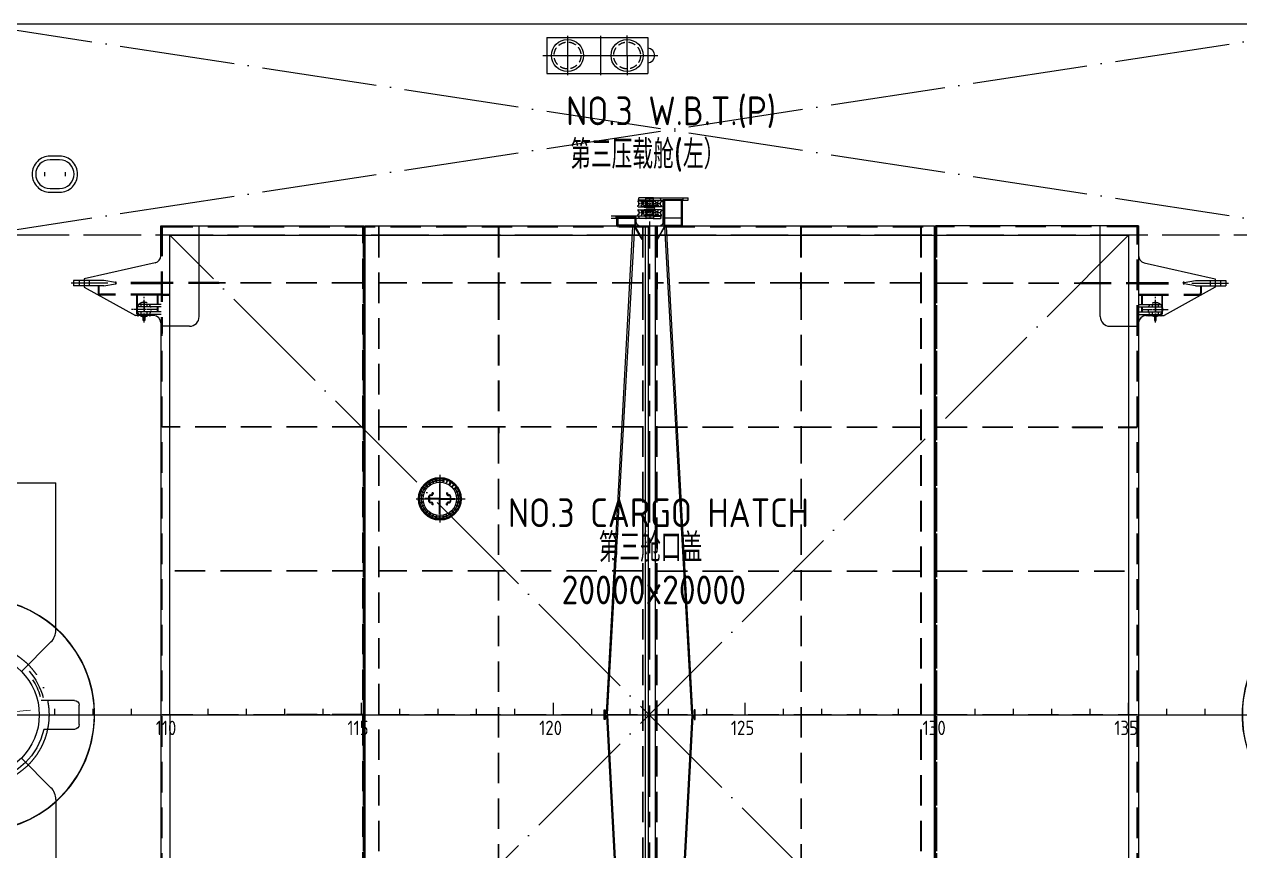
# Model space of a CAD drawing. Header units: millimetres. Extents: x -1838618 to -1600818, y -1770412 to -1553248.
# Drawn here: x -1742342 to -1716985, y -1721536 to -1704302 of the extents above; entities that cross this region are included whole.
import ezdxf

# ---------------------------------------------------------------- set-up
doc = ezdxf.new("R2010")
doc.units = ezdxf.units.MM
doc.header["$LTSCALE"] = 100
for name, pattern in [('$0$CENTER2', [28.575, 19.05, -3.175, 3.175, -3.175]), ('$0$DASHED2', [9.525, 6.35, -3.175]), ('ACAD_ISO02W100', [15, 12, -3]), ('ACAD_ISO04W100', [30, 24, -3, 0, -3]), ('DASHED', [0.75, 0.5, -0.25]), ('HC3-TOP$0$238-P33+P34-tv$0$DASHED2', [9.525, 6.35, -3.175]), ('HC3-TOP$0$CENTER2', [28.575, 19.05, -3.175, 3.175, -3.175]), ('HC3-TOP$0$DASHED2', [9.525, 6.35, -3.175]), ('HC3-TOP$0$PHANTOM', [63.5, 31.75, -6.35, 6.35, -6.35, 6.35, -6.35])]:
    doc.linetypes.add(name, pattern=pattern)
for name, color, linetype in [('$0$K1-CEN', 1, '$0$CENTER2'), ('$0$K1-DASH', 2, '$0$DASHED2'), ('$0$SHAPE_L', 3, 'Continuous'), ('412equipment', 6, 'Continuous'), ('_____1', 160, 'Continuous'), ('EDGES', 6, 'Continuous'), ('HC3-TOP$0$HATCH', 42, 'Continuous'), ('HC3-TOP$0$K1-CEN', 1, 'HC3-TOP$0$CENTER2'), ('HC3-TOP$0$K1-COMP_L', 140, 'HC3-TOP$0$PHANTOM'), ('HC3-TOP$0$K1-DASH', 2, 'HC3-TOP$0$DASHED2'), ('HC3-TOP$0$K2-CEN', 1, 'HC3-TOP$0$CENTER2'), ('HC3-TOP$0$K2-DASH', 9, 'HC3-TOP$0$DASHED2'), ('HC3-TOP$0$K2-DIM', 1, 'Continuous'), ('HC3-TOP$0$SHAPE_L', 3, 'Continuous'), ('HC3-TOP$0$THICK_L', 3, 'Continuous'), ('图层4', 4, 'Continuous')]:
    doc.layers.add(name, color=color, linetype=linetype)
doc.layers.add('标注', color=2, linetype='Continuous', lineweight=20)
doc.styles.get("Standard").update_dxf_attribs({"font": 'gbenor.shx', "width": 0.9, "bigfont": 'gbcbig.shx'})
pattern_1 = [(45, (-1526.5949, -370.3888), (-0.8980256, 0.8980256), []), (135, (-1526.5949, -370.3888), (-0.8980256, -0.8980256), [])]

# ---------------------------------------------------------------- blocks, each defined once
blk = doc.blocks.new('A$C6DAA1CFF')
at = {"color": 1, "linetype": 'ACAD_ISO04W100'}
blk.add_circle((1620, 5541), 1478, dxfattribs=at)
at = {"color": 2}
for centre, start, end in [((1970, 10381), 90, 180), ((1970, 700), 180, 270)]:
    blk.add_arc(centre, 700, start, end, dxfattribs=at)
at = {"layer": 'EDGES', "color": 4}
for p, q in [((1970, 10381), (1476, 10878)), ((0, 10381), (0, 7308)), ((0, 10381), (1270, 10381)), ((1970, 10381), (3240, 10381)), ((3240, 7308), (3240, 10381)), ((719, 6443), (102, 7060)), ((2521, 6443), (3138, 7060)), ((719, 4638), (102, 4021)), ((2521, 4638), (3138, 4021)), ((0, 700), (0, 3773)), ((3240, 3773), (3240, 700)), ((0, 700), (1270, 700)), ((1970, 700), (1476, 204)), ((1970, 700), (3240, 700))]:
    blk.add_line(p, q, dxfattribs=at)
blk.add_circle((1620, 5541), 1275, dxfattribs=at)
for centre, start, end in [((350, 7308), 180, 224.9592), ((2890, 7308), 315.0408, 0), ((350, 3773), 135.0408, 180), ((2890, 3773), 0, 44.9592)]:
    blk.add_arc(centre, 350, start, end, dxfattribs=at)
blk = doc.blocks.new('COORD')
at = {"color": 4}
for p, q in [((84200, 0), (84200, 125)), ((85000, 0), (85000, 125)), ((85800, 0), (85800, 125)), ((86600, 0), (86600, 250)), ((86600, 0), (86600, 125)), ((87400, 0), (87400, 125)), ((88200, 0), (88200, 125)), ((89000, 0), (89000, 125)), ((89800, 0), (89800, 125)), ((90600, 0), (90600, 250)), ((90600, 0), (90600, 125)), ((91400, 0), (91400, 125)), ((92200, 0), (92200, 125)), ((93000, 0), (93000, 125)), ((93800, 0), (93800, 125)), ((94600, 0), (94600, 250)), ((94600, 0), (94600, 125)), ((95400, 0), (95400, 125)), ((96200, 0), (96200, 125)), ((97000, 0), (97000, 125)), ((97800, 0), (97800, 125)), ((98600, 0), (98600, 250)), ((98600, 0), (98600, 125)), ((99400, 0), (99400, 125)), ((100200, 0), (100200, 125)), ((101000, 0), (101000, 125)), ((101800, 0), (101800, 125)), ((102600, 0), (102600, 250)), ((102600, 0), (102600, 125)), ((103400, 0), (103400, 125)), ((104200, 0), (104200, 125)), ((105000, 0), (105000, 125)), ((105800, 0), (105800, 125)), ((106600, 0), (106600, 250)), ((106600, 0), (106600, 125)), ((107400, 0), (107400, 125)), ((108200, 0), (108200, 125)), ((-3960, 0), (177600, 0))]:
    blk.add_line(p, q, dxfattribs=at)
for s, p in [('110', (86304, -423)), ('115', (90304, -423)), ('120', (94304, -423)), ('125', (98304, -423)), ('130', (102304, -423)), ('135', (106304, -423))]:
    blk.add_text(s, height=300, dxfattribs=at).set_placement(p)
blk = doc.blocks.new('H600X800A')
at = {"layer": '图层4'}
for p, q in [((-213, 45), (-213, -45)), ((213, 45), (213, -45))]:
    blk.add_line(p, q, dxfattribs=at)
for points in [[(475, 0, 0.414214), (100, 375), (-100, 375, 0.414214), (-475, 0, 0.414214), (-100, -375), (100, -375, 0.414214)], [(400, 0), (400, 0, 0.414214), (100, 300), (-100, 300, 0.414214), (-400, 0), (-400, 0, 0.414214), (-100, -300), (100, -300, 0.414214)]]:
    blk.add_lwpolyline(points, format="xyb", close=True, dxfattribs=at)
blk = doc.blocks.new('manhole cove')
at = {"layer": '标注'}
for p, q in [((-144186, 45168), (-144186, 45078)), ((-143759, 45168), (-143759, 45078))]:
    blk.add_line(p, q, dxfattribs=at)
at = {"color": 2, "xscale": -1, "rotation": 180.0000000005409}
blk.add_blockref('H600X800A', (-143973, 45123), dxfattribs=at)
blk = doc.blocks.new('A$C0D853225')
at = {"layer": '_____1', "color": 31}
for p, q in [((-5993, 301), (-6684, 301)), ((-5892, -202), (-5892, 202)), ((-5993, -303), (-6631, -303))]:
    blk.add_line(p, q, dxfattribs=at)
at = {"layer": '_____1', "color": 31, "lineweight": 0}
blk.add_line((-6907, 96), (-33779, -2255), dxfattribs=at)
at = {"layer": '_____1', "color": 31}
for points, knots in [([(-9986, 1389), (-10693, 378), (-10527, -1008), (-9599, -1822), (-8671, -2638), (-7280, -2623), (-6366, -1793), (-5453, -958), (-5311, 424), (-6038, 1425), (-6672, 2297), (-7791, 2631), (-8779, 2295)], [0, 0, 0, 0, 1, 1, 1, 2, 2, 2, 3, 3, 3, 3.873397, 3.873397, 3.873397, 3.873397]), ([(-9990, 1393), (-10675, 415), (-10547, -916), (-9691, -1747), (-8827, -2579), (-7503, -2661), (-6542, -1947), (-5585, -1225), (-5293, 68), (-5847, 1131), (-6411, 2190), (-7638, 2681), (-8777, 2303)], [0, 0, 0, 0, 1, 1, 1, 2, 2, 2, 3, 3, 3, 4, 4, 4, 4]), ([(-6631, -303), (-6890, -1431), (-8296, -1787), (-9060, -917), (-9838, 0), (-9204, 1389), (-8000, 1400)], [0, 0, 0, 0, 1, 1, 1, 2, 2, 2, 2])]:
    blk.add_open_spline(points, degree=3, knots=knots, dxfattribs=at)
for points in [[(-6935, 910), (-6796, 753), (-6701, 562), (-6645, 361)], [(-6865, 730), (-6787, 607), (-6749, 519), (-6704, 380)], [(-5993, 301), (-5940, 304), (-5892, 258), (-5892, 202)], [(-5892, -202), (-5892, -258), (-5937, -303), (-5993, -303)]]:
    blk.add_open_spline(points, degree=3, dxfattribs=at)
blk = doc.blocks.new('HC3-TOP$0$A$C6C0051EE')
for p, q in [((0, 1), (0, 7)), ((5, 1), (5, 7)), ((16, 1), (16, 7)), ((21, 1), (21, 7)), ((3, 0), (18, 0))]:
    blk.add_line(p, q)
for centre, radius, start, end in [((3, 5), 4.7, 236.4325, 303.5675), ((10, 18), 17.6, 252.8484, 287.1516), ((18, 5), 4.7, 236.4325, 303.5675)]:
    blk.add_arc(centre, radius, start, end)
blk = doc.blocks.new('HC3-TOP$0$wheel-450_F')
at = {"layer": 'HC3-TOP$0$HATCH'}
h = blk.add_hatch(dxfattribs=at)
h.set_pattern_fill('ANSI37', color=256, scale=0.4, style=0)
h.set_pattern_definition(pattern_1)
h.paths.add_polyline_path([(72, 85), (72, 92), (66, 85)])
h = blk.add_hatch(dxfattribs=at)
h.set_pattern_fill('ANSI37', color=256, scale=0.4, style=0)
h.set_pattern_definition([(45, (-222.9789, -317.8035), (-0.8980256, 0.8980256), []), (135, (-222.9789, -317.8035), (-0.8980256, -0.8980256), [])])
h.paths.add_polyline_path([(110, 81), (110, 80, 0.414214), (116, 74), (122, 74), (122, 81)])
h = blk.add_hatch(dxfattribs=at)
h.set_pattern_fill('ANSI31', color=256, angle=90, style=0)
h.set_pattern_definition([(135, (-232.979, -322.8035), (-2.245064, -2.245064), [])])
edge = h.paths.add_edge_path()
edge.add_line((-32, -46), (-32, -52))
edge.add_line((-32, -52), (-21, -52))
edge.add_spline(control_points=[(-21, -52), (-22, -51), (-24, -46), (-29, -36), (-43, -36), (-54, -32), (-62, -32), (-66, -32)], knot_values=[0, 0, 0, 0, 6.397971, 15.190418, 30.584793, 41.682542, 52.606422, 52.606422, 52.606422, 52.606422], degree=3, periodic=0)
edge.add_line((-66, -32), (-66, -46))
edge.add_line((-66, -46), (-32, -46))
h = blk.add_hatch(dxfattribs=at)
h.set_pattern_fill('ANSI37', color=256, scale=0.4, style=0)
h.set_pattern_definition(pattern_1)
h.paths.add_polyline_path([(72, -85), (72, -92), (66, -85)])
h = blk.add_hatch(dxfattribs=at)
h.set_pattern_fill('ANSI37', color=256, scale=0.4, style=0)
h.set_pattern_definition([(315, (-222.9789, 317.8035), (-0.8980256, -0.8980256), []), (225, (-222.9789, 317.8035), (-0.8980256, 0.8980256), [])])
h.paths.add_polyline_path([(110, -81), (110, -80, -0.414214), (116, -74), (122, -74), (122, -81)])
for p, q in [((-77, 72), (-69, 80)), ((-77, 72), (-77, -73)), ((-72, 105), (-72, 85)), ((-72, 104), (-69, 104)), ((-69, 96), (-72, 95)), ((-69, 95), (-72, 94)), ((-72, 86), (-69, 86)), ((-71, 70), (-66, 75)), ((-71, 70), (-71, -70)), ((-69, 114), (-68, 115)), ((-69, 114), (-69, 80)), ((-69, 102), (-62, 102)), ((-43, 101), (-69, 101)), ((-43, 89), (-69, 89)), ((-69, 88), (-62, 88)), ((-62, 115), (-68, 115)), ((-66, 75), (-62, 75)), ((-66, 75), (-66, -75)), ((-66, 51), (-64, 52)), ((-66, 51), (-66, -51)), ((-65, 101), (-65, 89)), ((-40, 52), (-64, 52)), ((-64, 52), (-64, -32)), ((-62, 243), (-62, 101)), ((-60, 179), (-62, 182)), ((-36, 119), (-62, 115)), ((-62, 52), (-62, 89)), ((-62, 80), (-4, 80)), ((-60, 245), (-39, 245)), ((-35, 175), (-60, 179)), ((-60, 179), (-60, 115)), ((-60, 68), (-58, 70)), ((-60, 68), (-60, 52)), ((-60, 65), (-42, 65)), ((-58, 70), (-44, 70)), ((-49, 67), (-49, 65)), ((-49, 67), (-42, 67)), ((-43, 67), (-44, 70)), ((-43, 101), (-43, 89)), ((-43, 101), (-41, 99)), ((-43, 89), (-41, 91)), ((-42, 64), (-42, 65)), ((-42, 64), (-42, 52)), ((-42, 64), (-42, 52)), ((-40, 53), (-42, 53)), ((-41, 99), (-41, 91)), ((-40, 64), (-40, 66)), ((-38, 66), (-40, 65)), ((-40, 65), (-40, -36)), ((-40, 51), (-36, 51)), ((-33, 66), (-38, 66)), ((40, 52), (-38, 52)), ((-35, 227), (-37, 243)), ((-36, -37), (-36, 52)), ((-34, 62), (-32, 75)), ((-10, 59), (-34, 62)), ((-33, 225), (33, 225)), ((-33, 66), (-33, 66)), ((-32, 79), (-32, 69)), ((-4, 70), (-32, 75)), ((-4, 80), (-28, 80)), ((-4, 80), (-28, 80)), ((-27, 129), (-27, 166)), ((-10, 59), (-8, 70)), ((-8, 61), (-9, 61)), ((-6, 60), (-8, 61)), ((-6, 60), (-6, 52)), ((-4, 83), (-4, 52)), ((-4, 83), (4, 83)), ((-4, 78), (-4, 52)), ((-4, 72), (4, 72)), ((-2, 83), (-2, 52)), ((2, 83), (2, 52)), ((4, 83), (4, 52)), ((4, 80), (45, 80)), ((4, 70), (32, 75)), ((6, 60), (8, 61)), ((6, 60), (6, 52)), ((10, 59), (8, 70)), ((8, 61), (9, 61)), ((10, 59), (34, 62)), ((27, 129), (27, 166)), ((32, 79), (32, 69)), ((34, 62), (32, 75)), ((33, 65), (33, 66)), ((33, 66), (38, 66)), ((35, 227), (37, 243)), ((35, 175), (60, 179)), ((36, 119), (62, 115)), ((38, 66), (40, 65)), ((60, 245), (39, 245)), ((40, 65), (40, -65)), ((40, 59), (45, 59)), ((45, 95), (62, 95)), ((45, 95), (45, -95)), ((45, 78), (54, 78)), ((45, 76), (46, 77)), ((46, 77), (64, 77)), ((46, 77), (46, -77)), ((54, 88), (58, 90)), ((54, 88), (54, 77)), ((54, 86), (54, 86)), ((56, 77), (54, 86)), ((58, 79), (54, 86)), ((58, 90), (62, 90)), ((58, 90), (58, 79)), ((60, 179), (62, 182)), ((60, 179), (60, 115)), ((60, 84), (64, 84)), ((60, 79), (60, 84)), ((62, 243), (62, 84)), ((64, 84), (64, -84)), ((65, 85), (72, 85)), ((65, 85), (65, -85)), ((72, 85), (72, 227)), ((72, 85), (72, -85)), ((72, 81), (111, 81)), ((110, 81), (122, 81)), ((110, 81), (110, -81)), ((116, 74), (122, 74)), ((122, 74), (122, 226)), ((122, 74), (122, -74)), ((-77, -73), (-69, -80)), ((-71, -70), (-66, -75)), ((-69, -114), (-69, -80)), ((-69, -114), (-68, -115)), ((-62, -115), (-68, -115)), ((-32, -46), (-66, -46)), ((-66, -51), (-64, -52)), ((-66, -75), (-62, -75)), ((-42, -52), (-64, -52)), ((-62, -243), (-62, -52)), ((-62, -80), (-4, -80)), ((-60, -115), (-62, -115)), ((-60, -179), (-62, -182)), ((-60, -68), (-60, -52)), ((-60, -65), (-42, -65)), ((-60, -68), (-58, -70)), ((-60, -116), (-59, -114)), ((-60, -115), (-60, -114)), ((-46, -117), (-60, -114)), ((-60, -179), (-60, -115)), ((-35, -175), (-60, -179)), ((-60, -245), (-39, -245)), ((-58, -70), (-45, -70)), ((-48, -120), (-58, -117)), ((-52, -126), (-58, -124)), ((-57, -114), (-55, -107)), ((-57, -114), (-55, -107)), ((-57, -117), (-56, -115)), ((-57, -120), (-57, -119)), ((-45, -107), (-55, -105)), ((-55, -107), (-54, -107)), ((-46, -110), (-55, -107)), ((-54, -107), (-54, -105)), ((-47, -109), (-54, -107)), ((-53, -105), (-45, -80)), ((-51, -122), (-51, -121)), ((-50, -119), (-49, -117)), ((-48, -117), (-46, -110)), ((-47, -107), (-39, -80)), ((-47, -109), (-46, -107)), ((-46, -110), (-47, -109)), ((-42, -48), (-46, -48)), ((-46, -50), (-46, -48)), ((-42, -50), (-46, -50)), ((-42, -64), (-46, -72)), ((-44, -73), (-46, -72)), ((-36, -119), (-46, -117)), ((-46, -120), (-46, -118)), ((-40, -64), (-44, -73)), ((-42, -48), (-42, -48)), ((-42, -64), (-42, -50)), ((-42, -64), (-42, -52)), ((-40, -65), (-40, -50)), ((-40, -51), (-36, -51)), ((-38, -66), (-40, -65)), ((40, -52), (-38, -52)), ((-33, -66), (-38, -66)), ((-35, -227), (-37, -243)), ((-36, -51), (-36, -52)), ((-10, -59), (-34, -62)), ((-34, -62), (-32, -75)), ((-33, -65), (-33, -66)), ((-33, -225), (33, -225)), ((-32, -46), (-32, -52)), ((-32, -79), (-32, -69)), ((-4, -70), (-32, -75)), ((-4, -80), (-28, -80)), ((-4, -80), (-28, -80)), ((-27, -129), (-27, -166)), ((-10, -59), (-8, -70)), ((-8, -61), (-9, -61)), ((-6, -60), (-8, -61)), ((-6, -60), (-6, -52)), ((-4, -83), (-4, -52)), ((-4, -78), (-4, -52)), ((-4, -72), (4, -72)), ((-4, -83), (4, -83)), ((-2, -83), (-2, -52)), ((2, -83), (2, -52)), ((4, -83), (4, -52)), ((4, -70), (32, -75)), ((4, -80), (45, -80)), ((6, -60), (6, -52)), ((6, -60), (8, -61)), ((10, -59), (8, -70)), ((8, -61), (9, -61)), ((10, -59), (34, -62)), ((27, -129), (27, -166)), ((34, -62), (32, -75)), ((32, -79), (32, -69)), ((33, -65), (33, -66)), ((33, -66), (38, -66)), ((35, -175), (60, -179)), ((35, -227), (37, -243)), ((36, -119), (62, -115)), ((38, -66), (40, -65)), ((60, -245), (39, -245)), ((40, -59), (45, -59)), ((45, -76), (46, -77)), ((45, -78), (54, -78)), ((45, -93), (46, -95)), ((45, -95), (62, -95)), ((46, -77), (64, -77)), ((54, -86), (53, -86)), ((56, -77), (54, -86)), ((54, -88), (54, -77)), ((58, -79), (54, -86)), ((54, -88), (58, -90)), ((58, -90), (58, -79)), ((58, -90), (62, -90)), ((60, -79), (60, -84)), ((60, -84), (64, -84)), ((60, -179), (60, -115)), ((60, -179), (62, -182)), ((62, -243), (62, -84)), ((62, -246), (62, -220)), ((64, -84), (65, -85)), ((65, -85), (72, -85)), ((72, -81), (110, -81)), ((72, -85), (72, -227)), ((110, -81), (122, -81)), ((116, -74), (122, -74)), ((122, -74), (122, -226))]:
    blk.add_line(p, q)
for centre, radius, start, end in [((-60, 243), 2, 90, 180), ((-42, 65), 2, 23.744, 90), ((-42, 64), 2, 0, 23.744), ((-38, 54), 2, 180, 270), ((-39, 243), 2, 6, 90), ((-37, 129), 10, 278.0896, 0), ((-33, 227), 2, 186, 270), ((-37, 166), 10, 0, 80), ((-32, 79), 1, 90, 180), ((-8, 54), 2, 270, 0), ((-6, 78), 2, 0, 90), ((6, 78), 2, 90, 180), ((8, 54), 2, 180, 270), ((37, 166), 10, 100, 180), ((37, 129), 10, 180, 261.9104), ((32, 79), 1, 0, 90), ((33, 227), 2, 270, 354), ((39, 243), 2, 90, 174), ((38, 54), 2, 270, 0), ((59, 80), 0.8, 207.3764, 352), ((60, 243), 2, 0, 90), ((116, 80), 6, 180, 270), ((-60, -243), 2, 180, 270), ((-58, -114), 3.31, 223.1092, 286.8908), ((-59, -117), 3.31, 43.1092, 106.8908), ((-59, -119), 2.09, 339.1083, 88.0443), ((-62, -119), 5, 323.4589, 345), ((-56, -123), 2.16, 143.4589, 219.3072), ((-50, -106), 13.3, 239.2686, 270.7314), ((-56, -128), 13.3, 59.2686, 90.7314), ((-53, -124), 2.16, 290.6928, 6.5411), ((-48, -122), 2.09, 61.9557, 170.8917), ((-46, -123), 5, 165, 186.5411), ((-47, -117), 3.31, 223.1092, 286.8908), ((-48, -120), 3.31, 43.1092, 106.8908), ((-42, -50), 2, 0, 90), ((-38, -54), 2, 90, 180), ((-42, -64), 2, 336.256, 0), ((-39, -243), 2, 270, 354), ((-37, -129), 10, 0, 81.9104), ((-37, -166), 10, 280, 0), ((-33, -227), 2, 90, 174), ((-32, -79), 1, 180, 270), ((-8, -54), 2, 0, 90), ((-6, -78), 2, 270, 0), ((6, -78), 2, 180, 270), ((8, -54), 2, 90, 180), ((37, -129), 10, 98.0896, 180), ((37, -166), 10, 180, 260), ((32, -79), 1, 270, 0), ((33, -227), 2, 6, 90), ((39, -243), 2, 186, 270), ((38, -54), 2, 0, 90), ((59, -80), 0.8, 8, 152.6236), ((60, -243), 2, 270, 0), ((116, -80), 6, 90, 180)]:
    blk.add_arc(centre, radius, start, end)
for points in [[(72, 227), (79, 230), (91, 234), (105, 225), (115, 230), (120, 227), (122, 226)], [(72, -227), (79, -230), (91, -234), (105, -225), (115, -230), (120, -227), (122, -226)]]:
    blk.add_open_spline(points, degree=3, knots=[0, 0, 0, 0, 22.168204, 34.441767, 44.92374, 51.585028, 51.585028, 51.585028, 51.585028])
for p, q in [((66, 85), (72, 92)), ((66, -85), (72, -91))]:
    blk.add_line(p, q, dxfattribs=at)
at = {"layer": 'HC3-TOP$0$K2-CEN', "ltscale": 0.04}
for p, q in [((-88, 0), (132, 0)), ((-85, 95), (-35, 95)), ((-6, 64), (-36, 69)), ((0, 225), (0, -225)), ((6, 64), (36, 69)), ((-55, -95), (-77, -95)), ((-56, -127), (-41, -76)), ((-6, -64), (-36, -69)), ((6, -64), (36, -69))]:
    blk.add_line(p, q, dxfattribs=at)
at = {"layer": 'HC3-TOP$0$K2-DIM'}
for p, q in [((-42, 100), (-65, 100)), ((-42, 90), (-65, 90)), ((-65, 51), (-40, 51)), ((-65, -51), (-42, -51)), ((-54, -107), (-56, -114)), ((-55, -107), (-55, -105)), ((-47, -109), (-49, -117)), ((-46, -110), (-45, -107))]:
    blk.add_line(p, q, dxfattribs=at)
blk.add_open_spline([(-66, -32), (-62, -32), (-54, -32), (-43, -36), (-29, -36), (-24, -46), (-22, -51), (-21, -52)], degree=3, knots=[0, 0, 0, 0, 10.92388, 22.021629, 37.416004, 46.208451, 52.606422, 52.606422, 52.606422, 52.606422], dxfattribs=at)
at = {"rotation": 270}
blk.add_blockref('HC3-TOP$0$A$C6C0051EE', (-80, 105), dxfattribs=at)
blk = doc.blocks.new('HC3-TOP$0$CYL-280')
at = {"ltscale": 0.1}
for points in [[(-233, 18), (-233, -18), (-149, -18), (-149, 18)], [(-139, 122), (-122, 139), (-97, 114), (-114, 97)], [(-139, -122), (-122, -139), (-97, -114), (-114, -97)]]:
    blk.add_lwpolyline(points, close=True, dxfattribs=at)
blk.add_circle((0, 0), 149, dxfattribs=at)
at = {"layer": 'HC3-TOP$0$K1-CEN', "ltscale": 0.1}
for p, q in [((0, 275), (0, -275)), ((-275, 0), (275, 0))]:
    blk.add_line(p, q, dxfattribs=at)
blk = doc.blocks.new('A$C4BE3393B')
at = {"layer": '$0$K1-CEN', "color": 136}
for p, q in [((-6566, 4835), (-6599, 4813)), ((-6566, 4835), (-6599, 4813)), ((-6599, 4813), (-6566, 4835)), ((-6571, 4807), (-6594, 4841)), ((-6571, 4807), (-6594, 4841)), ((-6571, 4807), (-6594, 4841)), ((-6424, 4886), (-6463, 4878)), ((-6424, 4886), (-6463, 4878)), ((-6463, 4878), (-6424, 4886)), ((-6440, 4862), (-6448, 4901)), ((-6440, 4862), (-6448, 4901)), ((-6440, 4862), (-6448, 4901)), ((-6274, 4878), (-6313, 4886)), ((-6313, 4886), (-6274, 4878)), ((-6274, 4878), (-6313, 4886)), ((-6297, 4862), (-6290, 4901)), ((-6297, 4862), (-6290, 4901)), ((-6297, 4862), (-6290, 4901)), ((-6138, 4813), (-6171, 4835)), ((-6171, 4835), (-6138, 4813)), ((-6138, 4813), (-6171, 4835)), ((-6166, 4807), (-6144, 4841)), ((-6166, 4807), (-6144, 4841)), ((-6166, 4807), (-6144, 4841)), ((-6727, 4575), (-6766, 4583)), ((-6727, 4575), (-6766, 4583)), ((-6727, 4575), (-6766, 4583)), ((-6742, 4599), (-6750, 4559)), ((-6742, 4599), (-6750, 4559)), ((-6750, 4559), (-6742, 4599)), ((-6672, 4707), (-6705, 4729)), ((-6672, 4707), (-6705, 4729)), ((-6672, 4707), (-6705, 4729)), ((-6678, 4735), (-6700, 4701)), ((-6678, 4735), (-6700, 4701)), ((-6700, 4701), (-6678, 4735)), ((-6065, 4707), (-6032, 4729)), ((-6065, 4707), (-6032, 4729)), ((-6065, 4707), (-6032, 4729)), ((-6037, 4701), (-6060, 4735)), ((-6060, 4735), (-6037, 4701)), ((-6037, 4701), (-6060, 4735)), ((-6011, 4575), (-5971, 4583)), ((-6011, 4575), (-5971, 4583)), ((-6011, 4575), (-5971, 4583)), ((-5987, 4559), (-5995, 4599)), ((-5995, 4599), (-5987, 4559)), ((-5987, 4559), (-5995, 4599)), ((-6727, 4433), (-6766, 4425)), ((-6727, 4433), (-6766, 4425)), ((-6727, 4433), (-6766, 4425)), ((-6750, 4449), (-6742, 4409)), ((-6750, 4449), (-6742, 4409)), ((-6742, 4409), (-6750, 4449)), ((-6011, 4433), (-5971, 4425)), ((-6011, 4433), (-5971, 4425)), ((-6011, 4433), (-5971, 4425)), ((-5995, 4409), (-5987, 4449)), ((-5995, 4409), (-5987, 4449)), ((-5987, 4449), (-5995, 4409)), ((-6672, 4301), (-6705, 4279)), ((-6672, 4301), (-6705, 4279)), ((-6672, 4301), (-6705, 4279)), ((-6700, 4307), (-6678, 4273)), ((-6700, 4307), (-6678, 4273)), ((-6678, 4273), (-6700, 4307)), ((-6599, 4195), (-6566, 4173)), ((-6599, 4195), (-6566, 4173)), ((-6566, 4173), (-6599, 4195)), ((-6571, 4201), (-6594, 4167)), ((-6571, 4201), (-6594, 4167)), ((-6571, 4201), (-6594, 4167)), ((-6463, 4130), (-6424, 4122)), ((-6463, 4130), (-6424, 4122)), ((-6424, 4122), (-6463, 4130)), ((-6440, 4146), (-6448, 4107)), ((-6440, 4146), (-6448, 4107)), ((-6440, 4146), (-6448, 4107)), ((-6313, 4122), (-6274, 4130)), ((-6313, 4122), (-6274, 4130)), ((-6274, 4130), (-6313, 4122)), ((-6297, 4146), (-6290, 4107)), ((-6297, 4146), (-6290, 4107)), ((-6297, 4146), (-6290, 4107)), ((-6171, 4173), (-6138, 4195)), ((-6171, 4173), (-6138, 4195)), ((-6138, 4195), (-6171, 4173)), ((-6166, 4201), (-6144, 4167)), ((-6166, 4201), (-6144, 4167)), ((-6166, 4201), (-6144, 4167)), ((-6065, 4301), (-6032, 4279)), ((-6065, 4301), (-6032, 4279)), ((-6065, 4301), (-6032, 4279)), ((-6060, 4273), (-6037, 4307)), ((-6060, 4273), (-6037, 4307)), ((-6037, 4307), (-6060, 4273))]:
    blk.add_line(p, q, dxfattribs=at)
at = {"layer": '$0$K1-CEN', "color": 136, "ltscale": 5}
for p, q in [((-6369, 5003), (-6369, 4010)), ((-6864, 4504), (-5838, 4504))]:
    blk.add_line(p, q, dxfattribs=at)
at = {"layer": '$0$K1-CEN', "color": 136}
for points in [[(-6519, 4637), (-6519, 4600, -0.414214), (-6540, 4579), (-6568, 4579, 0.414214), (-6589, 4558), (-6589, 4450, 0.414214), (-6568, 4429), (-6540, 4429, -0.414214), (-6519, 4408), (-6519, 4370)], [(-6219, 4637), (-6219, 4600, 0.414214), (-6198, 4579), (-6170, 4579, -0.414214), (-6149, 4558), (-6149, 4450, -0.414214), (-6170, 4429), (-6198, 4429, 0.414214), (-6219, 4408), (-6219, 4370)]]:
    blk.add_lwpolyline(points, format="xyb", dxfattribs=at)
blk.add_circle((-6369, 4504), 385, dxfattribs=at)
at = {"layer": '$0$K1-DASH', "color": 136, "ltscale": 2.5}
for p, q in [((-6538, 4905), (-6510, 4835)), ((-6532, 4907), (-6503, 4838)), ((-6503, 4838), (-6510, 4835)), ((-6372, 4939), (-6372, 4864)), ((-6365, 4864), (-6372, 4864)), ((-6365, 4939), (-6365, 4864)), ((-6205, 4907), (-6234, 4838)), ((-6234, 4838), (-6228, 4835)), ((-6199, 4905), (-6228, 4835)), ((-6772, 4667), (-6702, 4639)), ((-6769, 4674), (-6700, 4645)), ((-6700, 4645), (-6702, 4639)), ((-6679, 4809), (-6626, 4756)), ((-6674, 4814), (-6621, 4761)), ((-6621, 4761), (-6626, 4756)), ((-6063, 4814), (-6116, 4761)), ((-6116, 4761), (-6111, 4756)), ((-6058, 4809), (-6111, 4756)), ((-5968, 4674), (-6037, 4645)), ((-6037, 4645), (-6035, 4639)), ((-5965, 4667), (-6035, 4639)), ((-6804, 4508), (-6729, 4508)), ((-6804, 4501), (-6729, 4501)), ((-6772, 4341), (-6702, 4369)), ((-6769, 4334), (-6700, 4363)), ((-6729, 4501), (-6729, 4508)), ((-6700, 4363), (-6702, 4369)), ((-6037, 4363), (-6035, 4369)), ((-5968, 4334), (-6037, 4363)), ((-5965, 4341), (-6035, 4369)), ((-5934, 4508), (-6009, 4508)), ((-6009, 4501), (-6009, 4508)), ((-5934, 4501), (-6009, 4501)), ((-6679, 4199), (-6626, 4252)), ((-6674, 4194), (-6621, 4247)), ((-6621, 4247), (-6626, 4252)), ((-6538, 4103), (-6510, 4173)), ((-6532, 4101), (-6503, 4170)), ((-6503, 4170), (-6510, 4173)), ((-6372, 4069), (-6372, 4144)), ((-6365, 4144), (-6372, 4144)), ((-6365, 4069), (-6365, 4144)), ((-6234, 4170), (-6228, 4173)), ((-6205, 4101), (-6234, 4170)), ((-6199, 4103), (-6228, 4173)), ((-6116, 4247), (-6111, 4252)), ((-6063, 4194), (-6116, 4247)), ((-6058, 4199), (-6111, 4252))]:
    blk.add_line(p, q, dxfattribs=at)
at = {"layer": '$0$K1-DASH', "color": 136}
for p, q in [((-6373, 4819), (-6365, 4819)), ((-6373, 4819), (-6373, 4508)), ((-6365, 4819), (-6365, 4508)), ((-6525, 4600), (-6525, 4629)), ((-6525, 4629), (-6525, 4599)), ((-6513, 4629), (-6513, 4600)), ((-6512, 4629), (-6512, 4599)), ((-6225, 4629), (-6225, 4600)), ((-6225, 4629), (-6225, 4599)), ((-6213, 4600), (-6213, 4629)), ((-6212, 4629), (-6212, 4599)), ((-6369, 4508), (-6684, 4508)), ((-6684, 4500), (-6684, 4508)), ((-6684, 4508), (-6684, 4500)), ((-6369, 4500), (-6684, 4500)), ((-6525, 4379), (-6525, 4409)), ((-6525, 4408), (-6525, 4379)), ((-6513, 4379), (-6513, 4408)), ((-6512, 4379), (-6512, 4409)), ((-6373, 4189), (-6373, 4500)), ((-6369, 4508), (-6054, 4508)), ((-6369, 4500), (-6054, 4500)), ((-6365, 4189), (-6365, 4500)), ((-6225, 4379), (-6225, 4409)), ((-6225, 4379), (-6225, 4408)), ((-6213, 4408), (-6213, 4379)), ((-6212, 4379), (-6212, 4409)), ((-6054, 4508), (-6054, 4500)), ((-6373, 4189), (-6365, 4189))]:
    blk.add_line(p, q, dxfattribs=at)
for centre, radius, start, end in [((-6540, 4600), 15, 356.1774, 0), ((-6540, 4600), 27, 357.8774, 0), ((-6198, 4600), 27, 180, 182.1226), ((-6198, 4600), 15, 180, 183.8226), ((-6540, 4408), 15, 0, 3.8226), ((-6540, 4408), 27, 0, 2.1226), ((-6198, 4408), 27, 177.8774, 180), ((-6198, 4408), 15, 176.1774, 180)]:
    blk.add_arc(centre, radius, start, end, dxfattribs=at)
at = {"layer": '$0$SHAPE_L', "color": 136}
for p, q in [((-6568, 4585), (-6540, 4585)), ((-6540, 4573), (-6568, 4573)), ((-6506, 4629), (-6531, 4629)), ((-6531, 4629), (-6531, 4599)), ((-6506, 4599), (-6531, 4599)), ((-6525, 4629), (-6513, 4629)), ((-6506, 4629), (-6506, 4599)), ((-6231, 4629), (-6206, 4629)), ((-6231, 4629), (-6231, 4599)), ((-6231, 4599), (-6206, 4599)), ((-6213, 4629), (-6225, 4629)), ((-6206, 4629), (-6206, 4599)), ((-6170, 4585), (-6198, 4585)), ((-6198, 4573), (-6170, 4573)), ((-6595, 4450), (-6595, 4558)), ((-6583, 4558), (-6583, 4450)), ((-6568, 4435), (-6540, 4435)), ((-6540, 4423), (-6568, 4423)), ((-6506, 4409), (-6531, 4409)), ((-6531, 4379), (-6531, 4409)), ((-6506, 4379), (-6531, 4379)), ((-6506, 4379), (-6506, 4409)), ((-6231, 4409), (-6206, 4409)), ((-6231, 4379), (-6231, 4409)), ((-6231, 4379), (-6206, 4379)), ((-6206, 4379), (-6206, 4409)), ((-6170, 4435), (-6198, 4435)), ((-6198, 4423), (-6170, 4423)), ((-6155, 4558), (-6155, 4450)), ((-6143, 4450), (-6143, 4558))]:
    blk.add_line(p, q, dxfattribs=at)
for points in [[(-6600, 4823), (-6590, 4809), (-6573, 4810), (-6565, 4825), (-6575, 4840), (-6592, 4839)], [(-6460, 4887), (-6457, 4870), (-6440, 4865), (-6427, 4876), (-6431, 4893), (-6447, 4899)], [(-6306, 4893), (-6310, 4876), (-6297, 4865), (-6280, 4870), (-6277, 4887), (-6290, 4899)], [(-6162, 4840), (-6172, 4825), (-6164, 4810), (-6147, 4809), (-6137, 4823), (-6145, 4839)], [(-6758, 4566), (-6741, 4563), (-6729, 4576), (-6735, 4592), (-6752, 4596), (-6763, 4582)], [(-6704, 4710), (-6690, 4701), (-6674, 4708), (-6673, 4726), (-6688, 4735), (-6703, 4728)], [(-6050, 4735), (-6064, 4726), (-6063, 4708), (-6047, 4701), (-6033, 4710), (-6034, 4728)], [(-5985, 4596), (-6002, 4592), (-6008, 4576), (-5996, 4563), (-5980, 4566), (-5974, 4582)], [(-6752, 4412), (-6735, 4416), (-6729, 4432), (-6741, 4445), (-6758, 4442), (-6763, 4426)], [(-5980, 4442), (-5996, 4445), (-6008, 4432), (-6002, 4416), (-5985, 4412), (-5974, 4426)], [(-6688, 4273), (-6673, 4282), (-6674, 4300), (-6690, 4307), (-6704, 4298), (-6703, 4280)], [(-6575, 4168), (-6565, 4183), (-6573, 4198), (-6590, 4199), (-6600, 4185), (-6592, 4169)], [(-6431, 4115), (-6427, 4132), (-6440, 4143), (-6457, 4138), (-6460, 4121), (-6447, 4109)], [(-6277, 4121), (-6280, 4138), (-6297, 4143), (-6310, 4132), (-6306, 4115), (-6290, 4109)], [(-6137, 4185), (-6147, 4199), (-6164, 4198), (-6172, 4183), (-6162, 4168), (-6145, 4169)], [(-6033, 4298), (-6047, 4307), (-6063, 4300), (-6064, 4282), (-6050, 4273), (-6034, 4280)]]:
    blk.add_lwpolyline(points, close=True, dxfattribs=at)
for centre, radius in [((-6369, 4504), 445), ((-6369, 4504), 435), ((-6369, 4504), 420), ((-6582, 4824), 10.5), ((-6582, 4824), 10.2), ((-6444, 4882), 10.2), ((-6444, 4882), 10.5), ((-6293, 4882), 10.2), ((-6293, 4882), 10.5), ((-6155, 4824), 10.5), ((-6155, 4824), 10.2), ((-6746, 4579), 10.5), ((-6746, 4579), 10.2), ((-6689, 4718), 10.2), ((-6689, 4718), 10.5), ((-6048, 4718), 10.2), ((-6048, 4718), 10.5), ((-5991, 4579), 10.5), ((-5991, 4579), 10.2), ((-6746, 4429), 10.5), ((-6746, 4429), 10.2), ((-5991, 4429), 10.2), ((-5991, 4429), 10.5), ((-6689, 4290), 10.5), ((-6689, 4290), 10.2), ((-6582, 4184), 10.2), ((-6582, 4184), 10.5), ((-6444, 4126), 10.2), ((-6444, 4126), 10.5), ((-6293, 4126), 10.2), ((-6293, 4126), 10.5), ((-6155, 4184), 10.2), ((-6155, 4184), 10.5), ((-6048, 4290), 10.5), ((-6048, 4290), 10.2)]:
    blk.add_circle(centre, radius, dxfattribs=at)
for centre, radius, start, end in [((-6568, 4558), 27, 90, 180), ((-6568, 4558), 15, 90, 180), ((-6540, 4600), 15, 270, 356.1774), ((-6540, 4600), 27, 270, 357.8774), ((-6198, 4600), 27, 182.1226, 270), ((-6198, 4600), 15, 183.8226, 270), ((-6170, 4558), 27, 0, 90), ((-6170, 4558), 15, 0, 90), ((-6568, 4450), 27, 180, 270), ((-6568, 4450), 15, 180, 270), ((-6540, 4408), 27, 2.1226, 90), ((-6540, 4408), 15, 3.8226, 90), ((-6198, 4408), 27, 90, 177.8774), ((-6198, 4408), 15, 90, 176.1774), ((-6170, 4450), 27, 270, 0), ((-6170, 4450), 15, 270, 0)]:
    blk.add_arc(centre, radius, start, end, dxfattribs=at)
at = {"color": 136, "linetype": 'Continuous', "lineweight": -2}
for p, q in [((-14009, 9059), (-14009, 8949)), ((-13789, 9059), (-14009, 9059)), ((-14009, 9059), (-14009, 8949)), ((-13789, 9059), (-14009, 9059)), ((-13789, 8949), (-14009, 8949)), ((-13789, 8949), (-14009, 8949)), ((9811, 9059), (10031, 9059)), ((9811, 9059), (10031, 9059)), ((9811, 8949), (10031, 8949)), ((9811, 8949), (10031, 8949)), ((10031, 9059), (10031, 8949)), ((10031, 9059), (10031, 8949))]:
    blk.add_line(p, q, dxfattribs=at)
at = {"color": 136, "linetype": 'HC3-TOP$0$238-P33+P34-tv$0$DASHED2', "lineweight": -2}
for p, q in [((-13896, 9059), (-13896, 8949)), ((-13379, 9059), (-13789, 9059)), ((-13379, 8949), (-13789, 8949)), ((-13682, 9059), (-13682, 8949)), ((-13496, 8949), (-13496, 8799)), ((-13481, 8949), (-13481, 8799)), ((-13137, 9019), (-13379, 9059)), ((-13379, 8949), (-13137, 8989)), ((-13129, 9005), (-13137, 9019)), ((-13129, 9003), (-13137, 8989)), ((-13129, 9003), (-13129, 9005)), ((-13127, 9005), (-13118, 9019)), ((-13127, 9003), (-13127, 9005)), ((-13127, 9003), (-13118, 8989)), ((-12179, 9019), (-13118, 9019)), ((-12179, 8989), (-13118, 8989)), ((8201, 9019), (9141, 9019)), ((8201, 8989), (9141, 8989)), ((9149, 9005), (9141, 9019)), ((9149, 9003), (9141, 8989)), ((9149, 9003), (9149, 9005)), ((9151, 9005), (9160, 9019)), ((9151, 9003), (9151, 9005)), ((9151, 9003), (9160, 8989)), ((9160, 9019), (9401, 9059)), ((9401, 8949), (9160, 8989)), ((9401, 9059), (9811, 9059)), ((9401, 8949), (9811, 8949)), ((9504, 8949), (9504, 8799)), ((9519, 8949), (9519, 8799)), ((9704, 9059), (9704, 8949)), ((9918, 9059), (9918, 8949)), ((-12179, 8769), (-13451, 8769)), ((-12179, 8754), (-13451, 8754)), ((-12689, 8361), (-12689, 8754)), ((-12679, 8361), (-12679, 8754)), ((-12266, 8754), (-12266, 8557)), ((-12251, 8754), (-12251, 8557)), ((8201, 8769), (9474, 8769)), ((8201, 8754), (9474, 8754)), ((8273, 8754), (8273, 8557)), ((8288, 8754), (8288, 8557)), ((8701, 8361), (8701, 8754)), ((8711, 8361), (8711, 8754)), ((-12179, 8557), (-12679, 8557)), ((-12679, 8507), (-12679, 8557)), ((-12179, 8507), (-12679, 8507)), ((-12179, 8401), (-12679, 8401)), ((-12679, 8351), (-12679, 8401)), ((-12266, 8507), (-12266, 8401)), ((-12251, 8507), (-12251, 8401)), ((8201, 8557), (8701, 8557)), ((8201, 8507), (8701, 8507)), ((8201, 8401), (8701, 8401)), ((8273, 8507), (8273, 8401)), ((8288, 8507), (8288, 8401)), ((8701, 8507), (8701, 8557)), ((8701, 8351), (8701, 8401)), ((-12679, 8361), (-12689, 8361)), ((-12179, 8351), (-12679, 8351)), ((8201, 8351), (8701, 8351)), ((8701, 8361), (8711, 8361))]:
    blk.add_line(p, q, dxfattribs=at)
blk.add_lwpolyline([(-12009, 8764), (-12159, 8764), (-12159, 8754), (-12009, 8754)], close=True, dxfattribs=at)
for centre, radius, start, end in [((-13128, 8982), 38, 76.1839, 103.8161), ((-13128, 9026), 38, 256.1839, 283.8161), ((9150, 8982), 38, 76.1839, 103.8161), ((9150, 9026), 38, 256.1839, 283.8161), ((-13451, 8799), 45, 180, 270), ((-13451, 8799), 30, 180, 270), ((9474, 8799), 45, 270, 0), ((9474, 8799), 30, 270, 0)]:
    blk.add_arc(centre, radius, start, end, dxfattribs=at)
at = {"layer": 'HC3-TOP$0$K1-CEN', "color": 136}
blk.add_line((-1989, -10280), (-1989, 10288), dxfattribs=at)
at = {"layer": 'HC3-TOP$0$K1-CEN', "color": 136, "ltscale": 0.5}
for p, q in [((-13296, 9004), (-14063, 9004)), ((-13789, 9079), (-13789, 8934)), ((9319, 9004), (10086, 9004)), ((9811, 9079), (9811, 8934))]:
    blk.add_line(p, q, dxfattribs=at)
at = {"layer": 'HC3-TOP$0$K1-CEN', "color": 136, "ltscale": 0.25}
for p, q in [((-13789, 9072), (-13789, 8941)), ((9811, 9072), (9811, 8941))]:
    blk.add_line(p, q, dxfattribs=at)
at = {"layer": 'HC3-TOP$0$K1-CEN', "color": 136, "ltscale": 0.1}
for p, q in [((-12283, 8454), (-12791, 8454)), ((-12539, 8589), (-12539, 8284)), ((8306, 8454), (8814, 8454)), ((8561, 8589), (8561, 8284))]:
    blk.add_line(p, q, dxfattribs=at)
at = {"layer": 'HC3-TOP$0$K1-DASH', "color": 136}
for p, q in [((-1289, 10731), (-1289, 10781)), ((-2689, 10347), (-2689, 10397))]:
    blk.add_line(p, q, dxfattribs=at)
at = {"layer": 'HC3-TOP$0$K1-DASH', "color": 136, "ltscale": 0.2}
for p, q in [((-12602, 8507), (-12602, 8557)), ((-12602, 8351), (-12602, 8401)), ((-12476, 8507), (-12476, 8557)), ((-12476, 8351), (-12476, 8401)), ((8498, 8507), (8498, 8557)), ((8498, 8351), (8498, 8401)), ((8624, 8507), (8624, 8557)), ((8624, 8351), (8624, 8401))]:
    blk.add_line(p, q, dxfattribs=at)
at = {"layer": 'HC3-TOP$0$K1-DASH', "color": 136}
for points in [[(-1691, 10731), (-1679, 10731), (-1679, 10184), (-1691, 10184)], [(-1329, 10731), (-1317, 10731), (-1317, 10184), (-1329, 10184)], [(-2649, 10347), (-2661, 10347), (-2661, 10184), (-2649, 10184)], [(-2649, 10214), (-2649, 10359), (-2299, 10359), (-2299, 10214)], [(-2287, 10347), (-2299, 10347), (-2299, 10184), (-2287, 10184)], [(-2141, 9915), (-2147, 9911), (-2298, 10170), (-2292, 10174)], [(-1837, 9915), (-1830, 9911), (-1679, 10170), (-1686, 10174)], [(-1329, 10214), (-1329, 10359), (-1679, 10359), (-1679, 10214)]]:
    blk.add_lwpolyline(points, close=True, dxfattribs=at)
at = {"layer": 'HC3-TOP$0$K2-DASH', "color": 136}
for p, q in [((-12179, 10199), (-12179, 7994)), ((-12159, 10199), (-12159, 7954)), ((-12159, 10186), (3951, 10186)), ((-12159, 10174), (3951, 10174)), ((-7978, -10166), (-7978, 10174)), ((-7969, 10174), (-7969, -10166)), ((-7649, 10174), (-7649, -10166)), ((-7641, 10174), (-7641, -10166)), ((-5149, 10174), (-5149, 8874)), ((-5135, 10174), (-5135, 8892)), ((-2141, 10174), (-2141, 8874)), ((-2131, 10174), (-2131, 8874)), ((-2002, 10184), (-2002, 10174)), ((-1847, 10174), (-1847, 8874)), ((-1837, 10174), (-1837, 8874)), ((1157, 10174), (1157, 8892)), ((1171, 10174), (1171, 8874)), ((3663, 10174), (3663, -10191)), ((3671, 10174), (3671, -10191)), ((8181, 10186), (3971, 10186)), ((8181, 10174), (3971, 10174)), ((3991, 10174), (3991, -10191)), ((4000, -10191), (4000, 10174)), ((8181, -10191), (8181, 10199)), ((8193, -10191), (8193, 10199)), ((-10979, 9014), (-12159, 9014)), ((-10979, 8994), (-12159, 8994)), ((-10959, 9008), (-10979, 9014)), ((-10959, 9000), (-10979, 8994)), ((-7985, 9008), (-10959, 9008)), ((-10959, 9008), (-10959, 9000)), ((-7985, 9000), (-10959, 9000)), ((-5149, 9007), (-7633, 9007)), ((-5149, 9000), (-7633, 9000)), ((-5140, 8874), (-5135, 8892)), ((-2141, 9007), (-5135, 9007)), ((-2141, 9000), (-5135, 9000)), ((1157, 9008), (-1837, 9008)), ((1157, 9000), (-1837, 9000)), ((1162, 8874), (1157, 8892)), ((3655, 9008), (1171, 9008)), ((3655, 9000), (1171, 9000)), ((4007, 9008), (6981, 9008)), ((4007, 9000), (6981, 9000)), ((6981, 9008), (7001, 9014)), ((6981, 9008), (6981, 9000)), ((6981, 9000), (7001, 8994)), ((7001, 9014), (8181, 9014)), ((7001, 8994), (8181, 8994)), ((-5149, 8874), (-5149, 5874)), ((-5149, 8874), (-5140, 8874)), ((-5140, 8874), (-5140, 5874)), ((-2141, 8874), (-2131, 8874)), ((-2139, 8874), (-2139, -8866)), ((-2131, 8874), (-2131, -8866)), ((-1847, 8874), (-1847, -8866)), ((-1837, 8874), (-1847, 8874)), ((-1839, 8874), (-1839, -8866)), ((1171, 8874), (1162, 8874)), ((1162, 8874), (1162, 5874)), ((1171, 8874), (1171, 5874)), ((-12171, 7954), (-12179, 7994)), ((-12171, -10191), (-12171, 7954)), ((-12159, 7954), (-12171, 7954)), ((-12159, -10191), (-12159, 7954)), ((8181, 7954), (8193, 7954)), ((8193, 7954), (8201, 7994)), ((-7978, 6004), (-12159, 6004)), ((-7978, 5996), (-12159, 5996)), ((-5149, 6004), (-7641, 6004)), ((-5149, 5996), (-7641, 5996)), ((-5149, 5874), (-5149, -5866)), ((-5149, 5874), (-5140, 5874)), ((-5141, 5874), (-5141, -5866)), ((-2139, 6004), (-5140, 6004)), ((-2139, 5996), (-5140, 5996)), ((-1839, 6004), (1162, 6004)), ((-1839, 5996), (1162, 5996)), ((1171, 5874), (1162, 5874)), ((1163, 5874), (1163, -5866)), ((1171, 6004), (3663, 6004)), ((1171, 5996), (3663, 5996)), ((1171, 5874), (1171, -5866)), ((4000, 6004), (6831, 6004)), ((4000, 5996), (6831, 5996)), ((6831, 5994), (6831, 6004)), ((6831, 6004), (8181, 6004)), ((6831, 5994), (8181, 5994)), ((-10309, 3004), (-12159, 3004)), ((-10309, 2994), (-12159, 2994)), ((-7978, 3004), (-10309, 3004)), ((-10309, 2994), (-10309, 3004)), ((-7978, 2996), (-10309, 2996)), ((-5149, 3004), (-7641, 3004)), ((-5149, 2996), (-7641, 2996)), ((-2139, 3004), (-5141, 3004)), ((-2139, 2997), (-5141, 2997)), ((-1839, 3004), (1163, 3004)), ((-1839, 2997), (1163, 2997)), ((1171, 3004), (3663, 3004)), ((1171, 2996), (3663, 2996)), ((4000, 3004), (6331, 3004)), ((4000, 2996), (6331, 2996)), ((6331, 2994), (6331, 3004)), ((6331, 3004), (8181, 3004)), ((6331, 2994), (8181, 2994)), ((-12159, 8), (-7978, 8)), ((-12159, 0), (-7978, 0)), ((-7978, 8), (-9675, 8)), ((-7978, 0), (-9675, 0)), ((-7641, 8), (-2139, 8)), ((-7641, 0), (-2139, 0)), ((-1839, 8), (1163, 8)), ((-1839, 0), (1163, 0)), ((1171, 8), (3663, 8)), ((1171, 0), (3663, 0)), ((4000, 8), (6831, 8)), ((4000, 0), (6831, 0)), ((6831, -1), (6831, 9)), ((6831, 9), (8181, 9)), ((6831, -1), (8181, -1))]:
    blk.add_line(p, q, dxfattribs=at)
at = {"layer": 'HC3-TOP$0$SHAPE_L', "color": 136}
for p, q in [((-1763, 10781), (-1184, 10781)), ((-1746, 10731), (-1184, 10731)), ((-1706, 10264), (-1706, 10749)), ((-1706, 10749), (-1302, 10749)), ((-1302, 10184), (-1302, 10749)), ((-1184, 10731), (-1184, 10781)), ((-2214, 10397), (-2794, 10397)), ((-12189, 10199), (-7949, 10199)), ((-12189, 9574), (-12189, 10199)), ((-7949, -10191), (-7949, 10199)), ((-7929, -10191), (-7929, 10199)), ((-7929, 10199), (3951, 10199)), ((-2889, 24), (-2339, 10184)), ((-2869, 23), (-2301, 10182)), ((-2231, 10347), (-2794, 10347)), ((-2676, 10184), (-2676, 10374)), ((-2272, 10374), (-2676, 10374)), ((-2339, 10184), (-2301, 10182)), ((-2272, 10264), (-2272, 10374)), ((-2222, 10214), (-2222, 10199)), ((-2081, 10199), (-2081, -10191)), ((-2021, 10164), (-2021, -10156)), ((-2021, 10164), (-2021, 10164)), ((-2011, 10199), (-2011, 10174)), ((-1877, 10199), (-1877, -10191)), ((-1756, 10214), (-1756, 10199)), ((-1639, 10184), (-1676, 10182)), ((-1108, 23), (-1676, 10182)), ((-1089, 24), (-1639, 10184)), ((3951, -10191), (3951, 10199)), ((8211, 10199), (3971, 10199)), ((3971, -10191), (3971, 10199)), ((8211, 10199), (8211, -8166)), ((-12305, 9427), (-13789, 9089)), ((8328, 9427), (9811, 9089)), ((-13789, 9089), (-13789, 8919)), ((-13789, 8919), (-12719, 8324)), ((9811, 8919), (8741, 8324)), ((9811, 9089), (9811, 8919)), ((-12339, 8324), (-12719, 8324)), ((-12189, 8174), (-12189, -8166)), ((8361, 8324), (8741, 8324)), ((-2869, 23), (-2889, 24)), ((-1108, 23), (-1089, 24)), ((-2869, -15), (-2889, -16)), ((-2889, -16), (-2345, -10176)), ((-2869, -15), (-2326, -10175)), ((-1108, -15), (-1652, -10175)), ((-1089, -16), (-1632, -10176)), ((-1108, -15), (-1089, -16))]:
    blk.add_line(p, q, dxfattribs=at)
for points in [[(-2939, 104), (-2919, 104), (-2919, -96), (-2939, -96)], [(-1039, 104), (-1059, 104), (-1059, -96), (-1039, -96)]]:
    blk.add_lwpolyline(points, close=True, dxfattribs=at)
for radius in [445, 435, 350]:
    blk.add_circle((-6369, 4504), radius, dxfattribs=at)
for centre, radius, start, end in [((-2222, 10264), 50, 180, 270), ((-2021, 10174), 10, 270, 0), ((-1756, 10264), 50, 270, 0), ((-12339, 9574), 150, 282.8525, 0), ((8361, 9574), 150, 180, 257.1475), ((-12339, 8174), 150, 0, 90), ((8361, 8174), 150, 90, 180)]:
    blk.add_arc(centre, radius, start, end, dxfattribs=at)
at = {"layer": 'HC3-TOP$0$THICK_L', "color": 136}
for p, q in [((-11389, 8304), (-11389, 10199)), ((7411, 8304), (7411, 10199)), ((-11589, 8104), (-12189, 8104)), ((7611, 8104), (8211, 8104))]:
    blk.add_line(p, q, dxfattribs=at)
for centre, start, end in [((-11589, 8304), 270, 0), ((7611, 8304), 180, 270)]:
    blk.add_arc(centre, 200, start, end, dxfattribs=at)
at = {"layer": 'HC3-TOP$0$K1-COMP_L', "color": 136, "xscale": -1, "rotation": 270}
for name, p in [('HC3-TOP$0$wheel-450_F', (-1989, 10659)), ('HC3-TOP$0$CYL-280', (-12539, 8454))]:
    blk.add_blockref(name, p, dxfattribs=at)
at = {"layer": 'HC3-TOP$0$K1-COMP_L', "color": 136}
for name, p, rotation in [('HC3-TOP$0$wheel-450_F', (-1989, 10469), 270), ('HC3-TOP$0$CYL-280', (8561, 8454), 90)]:
    blk.add_blockref(name, p, dxfattribs=dict(at, rotation=rotation))
blk = doc.blocks.new('A$C6D717977')
at = {"layer": '_____1', "color": 31}
for points, knots in [([(5190, -1393), (5875, -415), (5747, 916), (4891, 1747), (4027, 2579), (2703, 2661), (1742, 1947), (785, 1225), (493, -68), (1047, -1131), (1611, -2190), (2838, -2681), (3977, -2303)], [0, 0, 0, 0, 1, 1, 1, 2, 2, 2, 3, 3, 3, 4, 4, 4, 4]), ([(5186, -1389), (5893, -378), (5727, 1008), (4799, 1822), (3871, 2638), (2480, 2623), (1566, 1793), (653, 958), (511, -424), (1238, -1425), (1872, -2297), (2991, -2631), (3979, -2295)], [0, 0, 0, 0, 1, 1, 1, 2, 2, 2, 3, 3, 3, 3.873397, 3.873397, 3.873397, 3.873397])]:
    blk.add_open_spline(points, degree=3, knots=knots, dxfattribs=at)

msp = doc.modelspace()

# ---------------------------------------------------------------- linework, layer by layer
at = {"color": 6}
msp.add_line((-1696904.3, -1704302), (-1795788, -1704302), dxfattribs=at)
at = {"color": 9, "linetype": 'ACAD_ISO04W100'}
for p, q in [((-1743304.3, -1708702), (-1714504.3, -1704302)), ((-1743304.3, -1704302), (-1714504.3, -1708702)), ((-1719304.3, -1708702), (-1739304.3, -1728702)), ((-1719304.3, -1728702), (-1739304.3, -1708702))]:
    msp.add_line(p, q, dxfattribs=at)
at = {"color": 4}
for p, q in [((-1731438.1, -1704576.7), (-1731438.3, -1705326.7)), ((-1731438.1, -1704576.7), (-1729336.1, -1704577.3)), ((-1729336.1, -1704577.3), (-1729336.3, -1705327.3)), ((-1731438.3, -1705326.7), (-1729336.3, -1705327.3))]:
    msp.add_line(p, q, dxfattribs=at)
at = {"color": 1, "linetype": 'ACAD_ISO04W100'}
for p, q in [((-1731008.1, -1704540.8), (-1731008.4, -1705362.7)), ((-1730318.1, -1704541), (-1730318.4, -1705361.2)), ((-1729767.6, -1704538.7), (-1729764.9, -1705360.6)), ((-1731526.7, -1704951.7), (-1729115.7, -1704952.4))]:
    msp.add_line(p, q, dxfattribs=at)
at = {"color": 5, "linetype": 'ACAD_ISO02W100'}
msp.add_line((-1690404.3, -1708702), (-1796904.3, -1708702), dxfattribs=at)
at = {"color": 3, "linetype": 'ACAD_ISO02W100', "ltscale": 30}
for p, q in [((-1739304.3, -1718702), (-1739304.3, -1708702)), ((-1739304.3, -1708702), (-1719304.3, -1708702)), ((-1719304.3, -1708702), (-1719304.3, -1728702)), ((-1739304.3, -1718702), (-1739304.3, -1728702))]:
    msp.add_line(p, q, dxfattribs=at)
at = {"color": 2, "ltscale": 3}
for centre in [(-1731008.2, -1704951.8), (-1729766.2, -1704952.2)]:
    msp.add_circle(centre, 335, dxfattribs=at)
at = {"color": 3, "linetype": 'DASHED', "ltscale": 3}
for centre in [(-1731008.2, -1704951.8), (-1729766.2, -1704952.2)]:
    msp.add_circle(centre, 280, dxfattribs=at)
at = {"color": 4}
msp.add_arc((-1729336.2, -1704952.3), 150, 269.98361, 89.98361, dxfattribs=at)

# ---------------------------------------------------------------- block references
for name, p in [('A$C4BE3393B', (-1727304.3, -1718702)), ('A$C6DAA1CFF', (-1744924.3, -1724242.6)), ('A$C0D853225', (-1735304.3, -1718702)), ('A$C6D717977', (-1717703.4, -1718702))]:
    msp.add_blockref(name, p)
at = {"layer": '412equipment', "color": 7}
msp.add_blockref('COORD', (-1825904.3, -1718702), dxfattribs=at)
at = {"layer": '标注', "xscale": -1, "rotation": 180}
msp.add_blockref('manhole cove', (-1597731.6, -1662304.2), dxfattribs=at)

# ---------------------------------------------------------------- texts
at = {"color": 2}
for s, p in [('NO.3 W.B.T.(P)', (-1731036.6, -1706406.5)), ('第三压载舱(左）', (-1730951.5, -1707315.4)), ('NO.3 CARGO HATCH', (-1732250.4, -1714788.1)), ('第三舱口盖', (-1730357.2, -1715513.9)), ('20000x20000', (-1731132.9, -1716397.5))]:
    msp.add_text(s, height=600, dxfattribs=at).set_placement(p)

doc.saveas('drawing.dxf')
